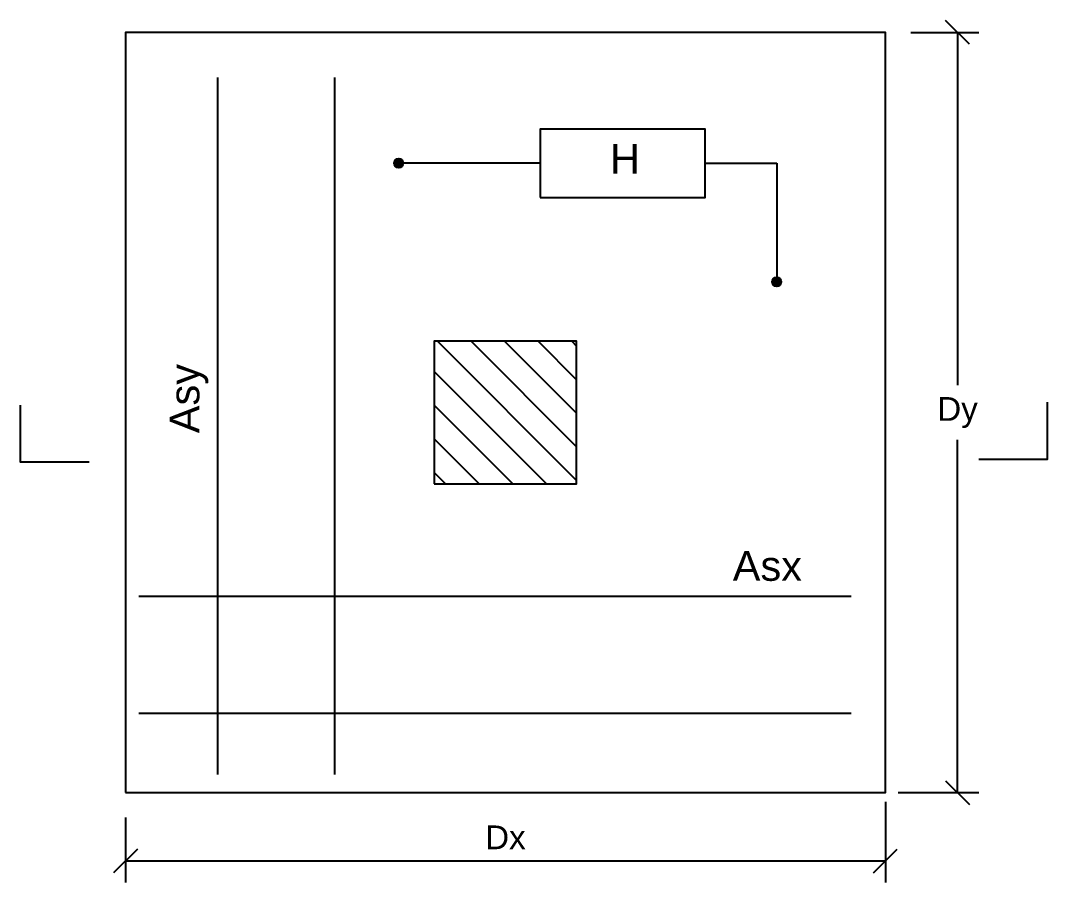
# Model space of a CAD drawing. Header units: metres. Extents: x -25 to 234, y -27 to 52.
# Drawn here: x -15.449 to -13.286, y -12.749 to -10.935 of the extents above; entities that cross this region are included whole.
import ezdxf

# ---------------------------------------------------------------- set-up
doc = ezdxf.new("R2010")
doc.units = ezdxf.units.M
doc.header["$LTSCALE"] = 0.1
doc.header["$MEASUREMENT"] = 0
doc.header["$PDMODE"] = 66
for name, color, linetype in [('ACERO', 5, 'Continuous'), ('BORDES', 7, 'Continuous'), ('Cimientos', 6, 'Continuous'), ('DIMTEXTO', 4, 'Continuous'), ('HACHTMUROS', 8, 'Continuous'), ('MUROS Y COLUMNAS', 7, 'Continuous')]:
    doc.layers.add(name, color=color, linetype=linetype)
doc.styles.add('Romans', font='Romans.shx')
doc.styles.add('SIMPLEX', font='SIMPLEX', dxfattribs={"height": 0.2})
doc.styles.add('SMPLEX', font='simplex.shx')
doc.dimstyles.new('DIM25', dxfattribs={"dimscale": 0.25, "dimtxt": 0.2, "dimasz": 0.2, "dimexe": 0.18, "dimexo": 0.0625, "dimgap": 0.1, "dimtad": 0, "dimtih": 1, "dimtoh": 1, "dimzin": 0, "dimdsep": 46, "dimtxsty": 'SIMPLEX', "dimblk": 'OBLIQUE', "dimcen": 0.09, "dimclrd": 4, "dimclre": 4, "dimclrt": 4, "dimadec": 0, "dimazin": 0, "dimtfac": 1, "dimtofl": 0, "dimtmove": 0, "dimatfit": 3, "dimfxl": 0.5, "dimfxlon": 1, "dimtolj": 1, "dimtzin": 0, "dimarcsym": 0})

# ---------------------------------------------------------------- blocks, each defined once
blk = doc.blocks.new('_Oblique')
at = {"color": 0, "linetype": 'ByBlock', "lineweight": -2}
blk.add_line((-0.5, -0.5), (0.5, 0.5), dxfattribs=at)
blk = doc.blocks.new('*D33')
at = {"layer": 'BORDES', "color": 4, "linetype": 'Continuous', "lineweight": -2, "transparency": 16777216}
for p, q in [((-13.6276, -12.5791), (-13.6276, -12.7491)), ((-15.2276, -12.6126), (-15.2276, -12.7491)), ((-13.6276, -12.7041), (-15.2276, -12.7041))]:
    blk.add_line(p, q, dxfattribs=at)
at = {"layer": 'Defpoints', "color": 0, "linetype": 'Continuous', "transparency": 16777216}
for p in [(-13.6276, -12.56), (-15.2276, -12.597), (-15.2276, -12.7041)]:
    blk.add_point(p, dxfattribs=at)
at = {"layer": 'BORDES', "color": 4, "linetype": 'Continuous', "lineweight": -2, "transparency": 16777216, "xscale": 0.05, "yscale": 0.05, "zscale": 0.05, "rotation": 180}
blk.add_blockref('_Oblique', (-15.2276, -12.7041), dxfattribs=at)
at = {"layer": 'BORDES', "color": 4, "linetype": 'Continuous', "lineweight": -2, "transparency": 16777216, "xscale": 0.05, "yscale": 0.05, "zscale": 0.05}
blk.add_blockref('_Oblique', (-13.6276, -12.7041), dxfattribs=at)
at = {"layer": 'BORDES', "color": 4, "linetype": 'Continuous', "transparency": 16777216, "insert": (-14.4276, -12.6541), "char_height": 0.05, "attachment_point": 5, "style": 'SMPLEX'}
blk.add_mtext('\\A1;{\\fSansSerif|b0|i0|c2|p2;Dx}', dxfattribs=at)
blk = doc.blocks.new('*D34')
at = {"layer": 'BORDES', "color": 4, "linetype": 'Continuous', "lineweight": -2, "transparency": 16777216}
for p, q in [((-13.5741, -10.96), (-13.4306, -10.96)), ((-13.4756, -10.96), (-13.4756, -11.7024)), ((-13.4756, -12.56), (-13.4756, -11.8175)), ((-13.6006, -12.56), (-13.4306, -12.56))]:
    blk.add_line(p, q, dxfattribs=at)
at = {"layer": 'Defpoints', "color": 0, "linetype": 'Continuous', "transparency": 16777216}
for p in [(-13.5897, -10.96), (-13.6276, -12.56), (-13.4756, -12.56)]:
    blk.add_point(p, dxfattribs=at)
at = {"layer": 'BORDES', "color": 4, "linetype": 'Continuous', "lineweight": -2, "transparency": 16777216, "xscale": 0.05, "yscale": 0.05, "zscale": 0.05}
for p, rotation in [((-13.4756, -10.96), 90), ((-13.4756, -12.56), 270)]:
    blk.add_blockref('_Oblique', p, dxfattribs=dict(at, rotation=rotation))
at = {"layer": 'BORDES', "color": 4, "linetype": 'Continuous', "transparency": 16777216, "insert": (-13.4756, -11.76), "char_height": 0.05, "attachment_point": 5, "style": 'SMPLEX'}
blk.add_mtext('\\A1;{\\fSansSerif|b0|i0|c2|p2;Dy}', dxfattribs=at)

msp = doc.modelspace()

# ---------------------------------------------------------------- hatches: boundary and pattern name
at = {"layer": 'DIMTEXTO', "linetype": 'Continuous'}
for points in [[(-14.6427, -11.2352, 1), (-14.6618, -11.2352, 1)], [(-13.8467, -11.4849, 1), (-13.8659, -11.4849, 1)]]:
    msp.add_hatch(color=256, dxfattribs=at).paths.add_polyline_path(points)
at = {"layer": 'HACHTMUROS', "linetype": 'Continuous'}
h = msp.add_hatch(dxfattribs=at)
h.set_pattern_fill('ANSI31', color=256, scale=0.4, angle=90, style=0)
h.set_pattern_definition([(135, (-217.687214, -39.929594), (-0.035355339, -0.035355339), [])])
h.paths.add_polyline_path([(-14.5776, -11.61), (-14.5776, -11.91), (-14.2776, -11.91), (-14.2776, -11.61)])

# ---------------------------------------------------------------- linework, layer by layer
at = {"layer": 'ACERO', "linetype": 'Continuous'}
for p, q in [((-15.0331, -12.5217), (-15.0331, -11.0548)), ((-14.7869, -12.5217), (-14.7869, -11.0548)), ((-15.1998, -12.1462), (-13.6998, -12.1462)), ((-15.1998, -12.3925), (-13.6998, -12.3925))]:
    msp.add_line(p, q, dxfattribs=at)
for points in [[(-13.4307, -11.8583), (-13.2862, -11.8583), (-13.2862, -11.738)], [(-15.3041, -11.8646), (-15.4486, -11.8646), (-15.4486, -11.7443)]]:
    msp.add_lwpolyline(points, dxfattribs=at)
at = {"layer": 'Cimientos'}
msp.add_lwpolyline([(-15.2276, -12.56), (-13.6276, -12.56), (-13.6276, -10.96), (-15.2276, -10.96)], close=True, dxfattribs=at)
at = {"layer": 'DIMTEXTO', "linetype": 'Continuous'}
for p, q in [((-14.3542, -11.2352), (-14.6523, -11.2352)), ((-14.0068, -11.2352), (-13.8563, -11.2352)), ((-13.8563, -11.2352), (-13.8563, -11.4849))]:
    msp.add_line(p, q, dxfattribs=at)
msp.add_lwpolyline([(-14.3542, -11.3072), (-14.0068, -11.3072), (-14.0068, -11.1633), (-14.3542, -11.1633)], close=True, dxfattribs=at)
for centre in [(-14.6523, -11.2352), (-13.8563, -11.4849)]:
    msp.add_circle(centre, 0.00959, dxfattribs=at)
at = {"layer": 'MUROS Y COLUMNAS', "ltscale": 0.13}
msp.add_lwpolyline([(-14.5776, -11.91), (-14.2776, -11.91), (-14.2776, -11.61), (-14.5776, -11.61)], close=True, dxfattribs=at)

# ---------------------------------------------------------------- texts
at = {"layer": 'DIMTEXTO', "color": 4, "linetype": 'Continuous', "char_height": 0.062631, "attachment_point": 5, "style": 'Romans'}
for s, insert in [('{\\fSansSerif|b0|i0|c2|p2;H}', (-14.1759, -11.2262)), ('{\\fSansSerif|b0|i0|c2|p2;Asx}', (-13.876, -12.0833))]:
    msp.add_mtext(s, dxfattribs=dict(at, insert=insert))
at = {"layer": 'DIMTEXTO', "color": 4, "linetype": 'Continuous', "insert": (-15.0939, -11.7307), "char_height": 0.062631, "attachment_point": 5, "rotation": 90, "style": 'Romans'}
msp.add_mtext('{\\fSansSerif|b0|i0|c2|p2;Asy}', dxfattribs=at)

# ---------------------------------------------------------------- dimensions: what is measured, and where the dimension line sits
at = {"layer": 'BORDES', "linetype": 'Continuous'}
dim = msp.add_linear_dim(base=(-13.4756, -12.56), p1=(-13.5897, -10.96), p2=(-13.6276, -12.56), angle=90, text='{\\fSansSerif|b0|i0|c2|p2;Dy}', dimstyle='DIM25', override={"dimtad": 1, "dimtxsty": 'SMPLEX', "dimblk1": 'Oblique', "dimblk2": 'Oblique'}, dxfattribs=at)
dim.commit()
dim.dimension.update_dxf_attribs({"geometry": '*D34', "text_midpoint": (-13.4756, -11.76)})
dim = msp.add_linear_dim(base=(-15.2276, -12.7041), p1=(-13.6276, -12.56), p2=(-15.2276, -12.597), text='{\\fSansSerif|b0|i0|c2|p2;Dx}', dimstyle='DIM25', override={"dimtad": 1, "dimtxsty": 'SMPLEX', "dimblk1": 'Oblique', "dimblk2": 'Oblique'}, dxfattribs=at)
dim.commit()
dim.dimension.update_dxf_attribs({"geometry": '*D33', "text_midpoint": (-14.4276, -12.7041), "dimtype": 160})

doc.saveas('drawing.dxf')
